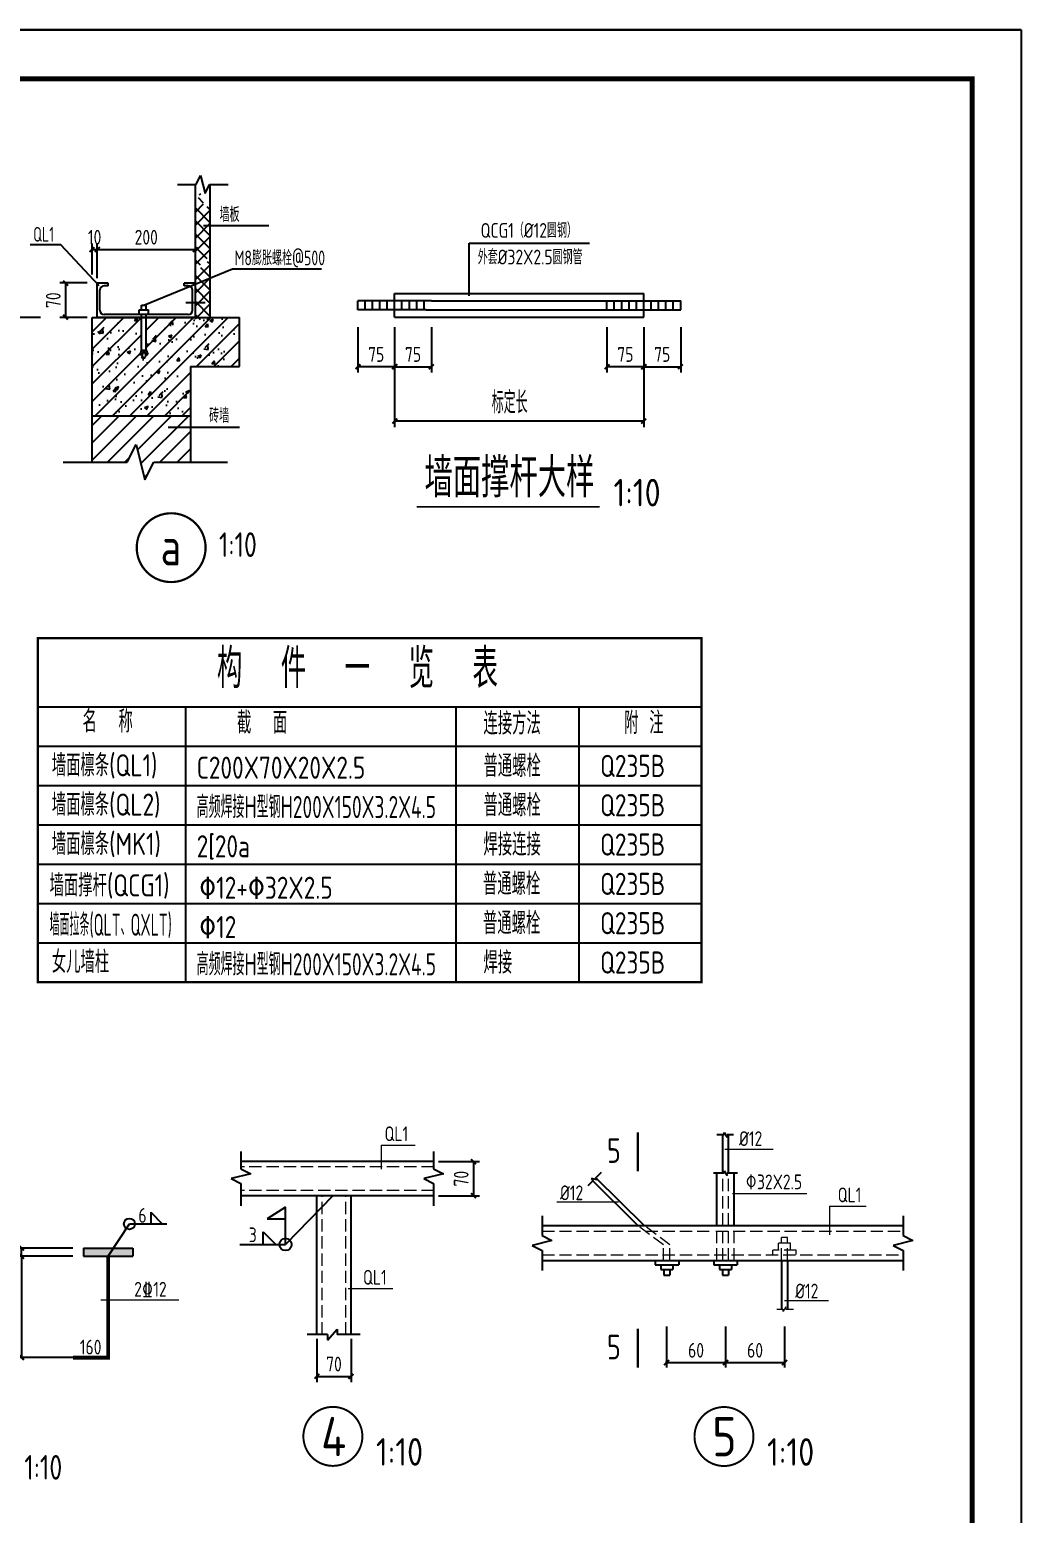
# Model space of a CAD drawing. Header units: millimetres. Extents: x 865974 to 875117, y 41124 to 44891.
# Drawn here: x 870452.8 to 870654.5, y 41415.8 to 41717.6 of the extents above; entities that cross this region are included whole.
import ezdxf

# ---------------------------------------------------------------- set-up
doc = ezdxf.new("R2010")
doc.units = ezdxf.units.MM
doc.header["$LTSCALE"] = 1000
doc.header["$MEASUREMENT"] = 0
doc.linetypes.add('2', pattern=[11.4, 9, -0.9, 0.6, -0.9])
doc.linetypes.add('DASH', pattern=[0.35, 0.25, -0.1])
for name, color, linetype, lineweight in [('1', 4, 'Continuous', 70), ('D3', 62, 'Continuous', 9), ('LZ', 64, 'Continuous', 9), ('数字', 3, 'Continuous', 9)]:
    doc.layers.add(name, color=color, linetype=linetype, lineweight=lineweight)
for name, color, linetype in [('10', 7, 'Continuous'), ('D1', 112, 'Continuous'), ('D2', 6, 'Continuous'), ('DIM', 7, 'Continuous'), ('DRAWING0', 112, 'Continuous'), ('FRAME', 4, 'Continuous'), ('GJ', 6, 'Continuous'), ('PUB_DIM', 3, 'Continuous'), ('THIN', 7, 'Continuous'), ('中文', 7, 'Continuous'), ('文字', 7, 'Continuous'), ('构件表__表格和文字', 7, 'Continuous'), ('标注', 7, 'Continuous'), ('桩', 6, 'Continuous'), ('梁__实线', 4, 'Continuous'), ('独立基础', 2, 'Continuous'), ('轴线', 253, '2')]:
    doc.layers.add(name, color=color, linetype=linetype)
doc.styles.add('GBHZ', font='gbenor.shx', dxfattribs={"width": 0.9, "bigfont": 'gbcbig.shx'})
doc.dimstyles.new('100', dxfattribs={"dimscale": 0, "dimtxt": 3, "dimasz": 0.01, "dimexe": 1, "dimexo": 2, "dimgap": 1, "dimtad": 1, "dimdec": 0, "dimlfac": 100, "dimdsep": 46, "dimtxsty": 'GBHZ', "dimblk": 'JT', "dimcen": -2.5, "dimclrd": 7, "dimclre": 7, "dimclrt": 7, "dimadec": 0, "dimazin": 0, "dimtfac": 1, "dimtdec": 0, "dimtix": 1, "dimtmove": 2, "dimatfit": 3, "dimldrblk": 'JT', "dimfxl": 0, "dimtolj": 1, "dimlwd": -1, "dimlwe": -1, "dimarcsym": 0})
doc.dimstyles.new('Y10', dxfattribs={"dimscale": 0, "dimtxt": 3, "dimasz": 0.01, "dimexe": 1.2, "dimexo": 1, "dimgap": 1, "dimtad": 1, "dimdec": 0, "dimlfac": 10, "dimzin": 0, "dimdsep": 46, "dimtxsty": 'GBHZ', "dimblk1": 'DX', "dimblk2": 'DX', "dimsah": 1, "dimcen": 0.09, "dimdle": 1, "dimadec": 0, "dimazin": 0, "dimtfac": 1, "dimtdec": 0, "dimtix": 1, "dimtmove": 2, "dimatfit": 3, "dimldrblk": 'DX', "dimfxl": 0, "dimtolj": 1, "dimtzin": 0, "dimarcsym": 0})

# ---------------------------------------------------------------- blocks, each defined once
blk = doc.blocks.new('DX')
at = {"color": 0, "linetype": 'ByBlock', "const_width": 40}
blk.add_lwpolyline([(-54, -51), (46, 49)], dxfattribs=at)
blk = doc.blocks.new('*D206')
at = {"layer": 'Defpoints', "color": 0, "transparency": 16777216}
for p in [(870451.1, 41469.7), (870462.52, 41469.7), (870462.52, 41468.1)]:
    blk.add_point(p, dxfattribs=at)
at = {"layer": 'DIM', "color": 0, "lineweight": -2, "transparency": 16777216}
for p, q in [((870461.52, 41469.7), (870449.9, 41469.7)), ((870451.1, 41469.71), (870451.1, 41469.72)), ((870451.1, 41468.1), (870451.1, 41469.7)), ((870461.52, 41468.1), (870449.9, 41468.1)), ((870451.1, 41468.09), (870451.1, 41468.08))]:
    blk.add_line(p, q, dxfattribs=at)
at = {"layer": 'DIM', "color": 0, "lineweight": -2, "transparency": 16777216, "xscale": 0.01, "yscale": 0.01, "zscale": 0.01}
for p, rotation in [((870451.1, 41469.7), 270), ((870451.1, 41468.1), 90)]:
    blk.add_blockref('DX', p, dxfattribs=dict(at, rotation=rotation))
at = {"layer": 'DIM', "color": 0, "transparency": 16777216, "insert": (870448.06, 41472.75), "char_height": 3, "attachment_point": 5, "rotation": 90, "style": 'GBHZ'}
blk.add_mtext('\\A1;10', dxfattribs=at)
blk = doc.blocks.new('*D207')
at = {"layer": 'Defpoints', "color": 0, "transparency": 16777216}
for p in [(870462.52, 41468.1), (870451.1, 41447.45), (870462.52, 41447.45)]:
    blk.add_point(p, dxfattribs=at)
at = {"layer": 'DIM', "color": 0, "lineweight": -2, "transparency": 16777216}
for p, q in [((870461.52, 41468.1), (870449.9, 41468.1)), ((870451.1, 41468.09), (870451.1, 41447.46)), ((870461.52, 41447.45), (870449.9, 41447.45))]:
    blk.add_line(p, q, dxfattribs=at)
at = {"layer": 'DIM', "color": 0, "lineweight": -2, "transparency": 16777216, "xscale": 0.01, "yscale": 0.01, "zscale": 0.01}
for p, rotation in [((870451.1, 41468.1), 90), ((870451.1, 41447.45), 270)]:
    blk.add_blockref('DX', p, dxfattribs=dict(at, rotation=rotation))
at = {"layer": 'DIM', "color": 0, "transparency": 16777216, "insert": (870448.6, 41457.77), "char_height": 3, "attachment_point": 5, "rotation": 90, "style": 'GBHZ'}
blk.add_mtext('\\A1;210', dxfattribs=at)
blk = doc.blocks.new('JT')
at = {"color": 3}
blk.add_line((-20, 0), (20, 0), dxfattribs=at)
at = {"color": 3, "const_width": 40}
blk.add_lwpolyline([(-53, -53), (53, 53)], dxfattribs=at)
blk = doc.blocks.new('*D165')
at = {"layer": 'Defpoints', "color": 0, "linetype": 'ByBlock', "transparency": 16777216}
for p in [(870594.3, 41455.76, 6.02), (870606.31, 41455.76, 6.02), (870606.31, 41446.44)]:
    blk.add_point(p, dxfattribs=at)
at = {"layer": 'DIM', "color": 7, "linetype": 'ByBlock', "transparency": 16777216}
for p, q in [((870594.3, 41453.76), (870594.3, 41445.44)), ((870606.31, 41453.76), (870606.31, 41445.44)), ((870594.31, 41446.44), (870606.3, 41446.44))]:
    blk.add_line(p, q, dxfattribs=at)
at = {"layer": 'DIM', "color": 7, "linetype": 'ByBlock', "transparency": 16777216, "xscale": 0.01, "yscale": 0.01, "zscale": 0.01, "rotation": 180}
blk.add_blockref('JT', (870594.3, 41446.44), dxfattribs=at)
at = {"layer": 'DIM', "color": 7, "linetype": 'ByBlock', "transparency": 16777216, "xscale": 0.01, "yscale": 0.01, "zscale": 0.01}
blk.add_blockref('JT', (870606.31, 41446.44), dxfattribs=at)
at = {"layer": 'DIM', "color": 7, "linetype": 'ByBlock', "transparency": 16777216, "insert": (870600.3, 41448.94), "char_height": 3, "attachment_point": 5, "style": 'GBHZ'}
blk.add_mtext('\\A1;60', dxfattribs=at)
blk = doc.blocks.new('*D166')
at = {"layer": 'Defpoints', "color": 0, "linetype": 'ByBlock', "transparency": 16777216}
for p in [(870582.3, 41455.76, 6.02), (870594.3, 41455.76, 6.02), (870594.3, 41446.44)]:
    blk.add_point(p, dxfattribs=at)
at = {"layer": 'DIM', "color": 7, "linetype": 'ByBlock', "transparency": 16777216}
for p, q in [((870582.3, 41453.76), (870582.3, 41445.44)), ((870594.3, 41453.76), (870594.3, 41445.44)), ((870582.31, 41446.44), (870594.29, 41446.44))]:
    blk.add_line(p, q, dxfattribs=at)
at = {"layer": 'DIM', "color": 7, "linetype": 'ByBlock', "transparency": 16777216, "xscale": 0.01, "yscale": 0.01, "zscale": 0.01, "rotation": 180}
blk.add_blockref('JT', (870582.3, 41446.44), dxfattribs=at)
at = {"layer": 'DIM', "color": 7, "linetype": 'ByBlock', "transparency": 16777216, "xscale": 0.01, "yscale": 0.01, "zscale": 0.01}
blk.add_blockref('JT', (870594.3, 41446.44), dxfattribs=at)
at = {"layer": 'DIM', "color": 7, "linetype": 'ByBlock', "transparency": 16777216, "insert": (870588.3, 41448.94), "char_height": 3, "attachment_point": 5, "style": 'GBHZ'}
blk.add_mtext('\\A1;60', dxfattribs=at)
blk = doc.blocks.new('*D162')
at = {"layer": 'Defpoints', "color": 0, "linetype": 'ByBlock', "transparency": 16777216}
for p in [(870465.47, 41666.07), (870460.06, 41659.07), (870465.47, 41659.07)]:
    blk.add_point(p, dxfattribs=at)
at = {"layer": 'DIM', "color": 0, "linetype": 'ByBlock', "lineweight": -2, "transparency": 16777216}
for p, q in [((870464.47, 41666.07), (870458.86, 41666.07)), ((870460.06, 41666.06), (870460.06, 41659.08)), ((870464.47, 41659.07), (870458.86, 41659.07))]:
    blk.add_line(p, q, dxfattribs=at)
at = {"layer": 'DIM', "color": 0, "linetype": 'ByBlock', "lineweight": -2, "transparency": 16777216, "xscale": 0.01, "yscale": 0.01, "zscale": 0.01}
for p, rotation in [((870460.06, 41666.07), 90), ((870460.06, 41659.07), 270)]:
    blk.add_blockref('DX', p, dxfattribs=dict(at, rotation=rotation))
at = {"layer": 'DIM', "color": 0, "linetype": 'ByBlock', "transparency": 16777216, "insert": (870457.56, 41662.57), "char_height": 3, "attachment_point": 5, "rotation": 90, "style": 'GBHZ'}
blk.add_mtext('\\A1;70', dxfattribs=at)
blk = doc.blocks.new('*D163')
at = {"layer": 'Defpoints', "color": 0, "linetype": 'ByBlock', "transparency": 16777216}
for p in [(870466.47, 41672.88), (870465.47, 41666.8), (870466.47, 41666.07)]:
    blk.add_point(p, dxfattribs=at)
at = {"layer": 'DIM', "color": 0, "linetype": 'ByBlock', "lineweight": -2, "transparency": 16777216}
for p, q in [((870465.47, 41667.8), (870465.47, 41674.08)), ((870466.47, 41667.07), (870466.47, 41674.08)), ((870465.46, 41672.88), (870465.45, 41672.88)), ((870465.47, 41672.88), (870466.47, 41672.88)), ((870466.48, 41672.88), (870466.49, 41672.88))]:
    blk.add_line(p, q, dxfattribs=at)
at = {"layer": 'DIM', "color": 0, "linetype": 'ByBlock', "lineweight": -2, "transparency": 16777216, "xscale": 0.01, "yscale": 0.01, "zscale": 0.01}
blk.add_blockref('DX', (870465.47, 41672.88), dxfattribs=at)
at = {"layer": 'DIM', "color": 0, "linetype": 'ByBlock', "lineweight": -2, "transparency": 16777216, "xscale": 0.01, "yscale": 0.01, "zscale": 0.01, "rotation": 180}
blk.add_blockref('DX', (870466.47, 41672.88), dxfattribs=at)
at = {"layer": 'DIM', "color": 0, "linetype": 'ByBlock', "transparency": 16777216, "insert": (870465.97, 41675.38), "char_height": 3, "attachment_point": 5, "style": 'GBHZ'}
blk.add_mtext('\\A1;10', dxfattribs=at)
blk = doc.blocks.new('*D164')
at = {"layer": 'Defpoints', "color": 0, "linetype": 'ByBlock', "transparency": 16777216}
for p in [(870486.47, 41672.88), (870466.47, 41666.07), (870486.47, 41666.07)]:
    blk.add_point(p, dxfattribs=at)
at = {"layer": 'DIM', "color": 0, "linetype": 'ByBlock', "lineweight": -2, "transparency": 16777216}
for p, q in [((870466.47, 41667.07), (870466.47, 41674.08)), ((870486.47, 41667.07), (870486.47, 41674.08)), ((870466.48, 41672.88), (870486.46, 41672.88))]:
    blk.add_line(p, q, dxfattribs=at)
at = {"layer": 'DIM', "color": 0, "linetype": 'ByBlock', "lineweight": -2, "transparency": 16777216, "xscale": 0.01, "yscale": 0.01, "zscale": 0.01, "rotation": 180}
blk.add_blockref('DX', (870466.47, 41672.88), dxfattribs=at)
at = {"layer": 'DIM', "color": 0, "linetype": 'ByBlock', "lineweight": -2, "transparency": 16777216, "xscale": 0.01, "yscale": 0.01, "zscale": 0.01}
blk.add_blockref('DX', (870486.47, 41672.88), dxfattribs=at)
at = {"layer": 'DIM', "color": 0, "linetype": 'ByBlock', "transparency": 16777216, "insert": (870476.47, 41675.38), "char_height": 3, "attachment_point": 5, "style": 'GBHZ'}
blk.add_mtext('\\A1;200', dxfattribs=at)
blk = doc.blocks.new('*D405')
at = {"layer": 'Defpoints', "color": 0, "linetype": 'ByBlock', "transparency": 16777216}
for p in [(870534.93, 41487.36), (870534.93, 41480.36), (870543.03, 41480.36)]:
    blk.add_point(p, dxfattribs=at)
at = {"layer": 'DIM', "color": 0, "linetype": 'ByBlock', "lineweight": -2, "transparency": 16777216}
for p, q in [((870535.93, 41487.36), (870544.23, 41487.36)), ((870543.03, 41487.35), (870543.03, 41480.37)), ((870535.93, 41480.36), (870544.23, 41480.36))]:
    blk.add_line(p, q, dxfattribs=at)
at = {"layer": 'DIM', "color": 0, "linetype": 'ByBlock', "lineweight": -2, "transparency": 16777216, "xscale": 0.01, "yscale": 0.01, "zscale": 0.01}
for p, rotation in [((870543.03, 41487.36), 90), ((870543.03, 41480.36), 270)]:
    blk.add_blockref('DX', p, dxfattribs=dict(at, rotation=rotation))
at = {"layer": 'DIM', "color": 0, "linetype": 'ByBlock', "transparency": 16777216, "insert": (870540.53, 41483.86), "char_height": 3, "attachment_point": 5, "rotation": 90, "style": 'GBHZ'}
blk.add_mtext('\\A1;70', dxfattribs=at)
blk = doc.blocks.new('*D406')
at = {"layer": 'Defpoints', "color": 0, "linetype": 'ByBlock', "transparency": 16777216}
for p in [(870511.15, 41452.24, -5), (870518.15, 41452.24, -5), (870518.15, 41443.64)]:
    blk.add_point(p, dxfattribs=at)
at = {"layer": 'DIM', "color": 0, "linetype": 'ByBlock', "lineweight": -2, "transparency": 16777216}
for p, q in [((870511.15, 41451.24), (870511.15, 41442.44)), ((870518.15, 41451.24), (870518.15, 41442.44)), ((870511.16, 41443.64), (870518.14, 41443.64))]:
    blk.add_line(p, q, dxfattribs=at)
at = {"layer": 'DIM', "color": 0, "linetype": 'ByBlock', "lineweight": -2, "transparency": 16777216, "xscale": 0.01, "yscale": 0.01, "zscale": 0.01, "rotation": 180}
blk.add_blockref('DX', (870511.15, 41443.64), dxfattribs=at)
at = {"layer": 'DIM', "color": 0, "linetype": 'ByBlock', "lineweight": -2, "transparency": 16777216, "xscale": 0.01, "yscale": 0.01, "zscale": 0.01}
blk.add_blockref('DX', (870518.15, 41443.64), dxfattribs=at)
at = {"layer": 'DIM', "color": 0, "linetype": 'ByBlock', "transparency": 16777216, "insert": (870514.65, 41446.14), "char_height": 3, "attachment_point": 5, "style": 'GBHZ'}
blk.add_mtext('\\A1;70', dxfattribs=at)
blk = doc.blocks.new('*D502')
at = {"layer": 'Defpoints', "color": 0, "linetype": 'ByBlock', "transparency": 16777216}
for p in [(870526.99, 41655.83), (870577.67, 41658.05), (870526.99, 41637.97)]:
    blk.add_point(p, dxfattribs=at)
at = {"layer": 'DIM', "color": 0, "linetype": 'ByBlock', "lineweight": -2, "transparency": 16777216}
for p, q in [((870577.67, 41657.05), (870577.67, 41636.77)), ((870526.99, 41654.83), (870526.99, 41636.77)), ((870577.66, 41637.97), (870527, 41637.97))]:
    blk.add_line(p, q, dxfattribs=at)
at = {"layer": 'DIM', "color": 0, "linetype": 'ByBlock', "lineweight": -2, "transparency": 16777216, "xscale": 0.01, "yscale": 0.01, "zscale": 0.01, "rotation": 180}
blk.add_blockref('DX', (870526.99, 41637.97), dxfattribs=at)
at = {"layer": 'DIM', "color": 0, "linetype": 'ByBlock', "lineweight": -2, "transparency": 16777216, "xscale": 0.01, "yscale": 0.01, "zscale": 0.01}
blk.add_blockref('DX', (870577.67, 41637.97), dxfattribs=at)
blk = doc.blocks.new('*D503')
at = {"layer": 'Defpoints', "color": 0, "linetype": 'ByBlock', "transparency": 16777216}
for p in [(870526.99, 41658.05), (870534.49, 41658.05), (870534.49, 41649.03)]:
    blk.add_point(p, dxfattribs=at)
at = {"layer": 'DIM', "color": 0, "linetype": 'ByBlock', "lineweight": -2, "transparency": 16777216}
for p, q in [((870526.99, 41657.05), (870526.99, 41647.83)), ((870534.49, 41657.05), (870534.49, 41647.83)), ((870527, 41649.03), (870534.48, 41649.03))]:
    blk.add_line(p, q, dxfattribs=at)
at = {"layer": 'DIM', "color": 0, "linetype": 'ByBlock', "lineweight": -2, "transparency": 16777216, "xscale": 0.01, "yscale": 0.01, "zscale": 0.01, "rotation": 180}
blk.add_blockref('DX', (870526.99, 41649.03), dxfattribs=at)
at = {"layer": 'DIM', "color": 0, "linetype": 'ByBlock', "lineweight": -2, "transparency": 16777216, "xscale": 0.01, "yscale": 0.01, "zscale": 0.01}
blk.add_blockref('DX', (870534.49, 41649.03), dxfattribs=at)
at = {"layer": 'DIM', "color": 0, "linetype": 'ByBlock', "transparency": 16777216, "insert": (870530.74, 41651.53), "char_height": 3, "attachment_point": 5, "style": 'GBHZ'}
blk.add_mtext('\\A1;75', dxfattribs=at)
blk = doc.blocks.new('*D504')
at = {"layer": 'Defpoints', "color": 0, "linetype": 'ByBlock', "transparency": 16777216}
for p in [(870519.49, 41658.05), (870526.99, 41658.05), (870519.49, 41649.03)]:
    blk.add_point(p, dxfattribs=at)
at = {"layer": 'DIM', "color": 0, "linetype": 'ByBlock', "lineweight": -2, "transparency": 16777216}
for p, q in [((870519.49, 41657.05), (870519.49, 41647.83)), ((870526.99, 41657.05), (870526.99, 41647.83)), ((870526.98, 41649.03), (870519.5, 41649.03))]:
    blk.add_line(p, q, dxfattribs=at)
at = {"layer": 'DIM', "color": 0, "linetype": 'ByBlock', "lineweight": -2, "transparency": 16777216, "xscale": 0.01, "yscale": 0.01, "zscale": 0.01, "rotation": 180}
blk.add_blockref('DX', (870519.49, 41649.03), dxfattribs=at)
at = {"layer": 'DIM', "color": 0, "linetype": 'ByBlock', "lineweight": -2, "transparency": 16777216, "xscale": 0.01, "yscale": 0.01, "zscale": 0.01}
blk.add_blockref('DX', (870526.99, 41649.03), dxfattribs=at)
at = {"layer": 'DIM', "color": 0, "linetype": 'ByBlock', "transparency": 16777216, "insert": (870523.24, 41651.53), "char_height": 3, "attachment_point": 5, "style": 'GBHZ'}
blk.add_mtext('\\A1;75', dxfattribs=at)
blk = doc.blocks.new('*D505')
at = {"layer": 'Defpoints', "color": 0, "linetype": 'ByBlock', "transparency": 16777216}
for p in [(870570.17, 41658.05), (870577.67, 41658.05), (870570.17, 41649.03)]:
    blk.add_point(p, dxfattribs=at)
at = {"layer": 'DIM', "color": 0, "linetype": 'ByBlock', "lineweight": -2, "transparency": 16777216}
for p, q in [((870570.17, 41657.05), (870570.17, 41647.83)), ((870577.67, 41657.05), (870577.67, 41647.83)), ((870577.66, 41649.03), (870570.18, 41649.03))]:
    blk.add_line(p, q, dxfattribs=at)
at = {"layer": 'DIM', "color": 0, "linetype": 'ByBlock', "lineweight": -2, "transparency": 16777216, "xscale": 0.01, "yscale": 0.01, "zscale": 0.01, "rotation": 180}
blk.add_blockref('DX', (870570.17, 41649.03), dxfattribs=at)
at = {"layer": 'DIM', "color": 0, "linetype": 'ByBlock', "lineweight": -2, "transparency": 16777216, "xscale": 0.01, "yscale": 0.01, "zscale": 0.01}
blk.add_blockref('DX', (870577.67, 41649.03), dxfattribs=at)
at = {"layer": 'DIM', "color": 0, "linetype": 'ByBlock', "transparency": 16777216, "insert": (870573.92, 41651.53), "char_height": 3, "attachment_point": 5, "style": 'GBHZ'}
blk.add_mtext('\\A1;75', dxfattribs=at)
blk = doc.blocks.new('*D506')
at = {"layer": 'Defpoints', "color": 0, "linetype": 'ByBlock', "transparency": 16777216}
for p in [(870577.67, 41658.05), (870585.17, 41658.05), (870585.17, 41649.03)]:
    blk.add_point(p, dxfattribs=at)
at = {"layer": 'DIM', "color": 0, "linetype": 'ByBlock', "lineweight": -2, "transparency": 16777216}
for p, q in [((870577.67, 41657.05), (870577.67, 41647.83)), ((870585.17, 41657.05), (870585.17, 41647.83)), ((870577.68, 41649.03), (870585.16, 41649.03))]:
    blk.add_line(p, q, dxfattribs=at)
at = {"layer": 'DIM', "color": 0, "linetype": 'ByBlock', "lineweight": -2, "transparency": 16777216, "xscale": 0.01, "yscale": 0.01, "zscale": 0.01, "rotation": 180}
blk.add_blockref('DX', (870577.67, 41649.03), dxfattribs=at)
at = {"layer": 'DIM', "color": 0, "linetype": 'ByBlock', "lineweight": -2, "transparency": 16777216, "xscale": 0.01, "yscale": 0.01, "zscale": 0.01}
blk.add_blockref('DX', (870585.17, 41649.03), dxfattribs=at)
at = {"layer": 'DIM', "color": 0, "linetype": 'ByBlock', "transparency": 16777216, "insert": (870581.42, 41651.53), "char_height": 3, "attachment_point": 5, "style": 'GBHZ'}
blk.add_mtext('\\A1;75', dxfattribs=at)

msp = doc.modelspace()

# ---------------------------------------------------------------- hatches: boundary and pattern name
at = {"layer": 'DIM', "linetype": 'ByBlock'}
h = msp.add_hatch(dxfattribs=at)
h.set_pattern_fill('ANSI37', color=256, scale=15, style=0)
h.set_pattern_definition([(45, (471038.2778, 185579.3612), (-1.325825215, 1.325825215), []), (135, (471038.2778, 185579.3612), (-1.325825215, -1.325825215), [])])
h.paths.add_polyline_path([(870489.465, 41682.679), (870489.336, 41682.679), (870488.436, 41680.879), (870487.536, 41684.479), (870486.636, 41682.679), (870486.465, 41682.679), (870486.465, 41668.787), (870489.465, 41671.498)])
h = msp.add_hatch(dxfattribs=at)
h.set_pattern_fill('ANSI37', color=256, scale=15, style=0)
h.set_pattern_definition([(45, (471038.2778, 185578.8612), (-1.325825215, 1.325825215), []), (135, (471038.2778, 185578.8612), (-1.325825215, -1.325825215), [])])
h.paths.add_polyline_path([(870489.465, 41670.998), (870486.465, 41668.287), (870486.465, 41658.569), (870489.465, 41658.569)])
h = msp.add_hatch(dxfattribs=at)
h.set_pattern_fill('ANSI31', color=256, scale=20, style=0)
h.set_pattern_definition([(45, (999.4278, 0), (-1.767766953, 1.767766953), [])])
h.paths.add_polyline_path([(870485.465, 41649.069), (870495.461, 41649.069), (870495.461, 41659.069), (870476.446, 41659.069), (870476.446, 41652.384), (870476.771, 41651.49), (870476.29, 41651.49), (870476.29, 41651.093), (870475.965, 41650.811), (870475.64, 41651.093), (870475.64, 41651.49), (870475.159, 41651.49), (870475.484, 41652.384), (870475.484, 41659.069), (870466.465, 41659.069), (870465.465, 41659.069), (870465.465, 41639.068), (870485.465, 41639.068)])
h = msp.add_hatch(dxfattribs=at)
h.set_pattern_fill('ANSI31', color=256, scale=20, style=0)
h.set_pattern_definition([(45, (1230.4557, 441.8034), (-1.767766953, 1.767766953), [])])
h.paths.add_polyline_path([(870485.465, 41639.068), (870465.465, 41639.068), (870465.465, 41629.626), (870472.603, 41629.626), (870474.403, 41633.226), (870476.203, 41626.026), (870478.003, 41629.626), (870485.465, 41629.626)])
at = {"layer": '标注'}
h = msp.add_hatch(dxfattribs=at)
h.set_pattern_fill('AR-CONC', color=256)
h.set_pattern_definition([(50, (999.428, 0), (7.172601826, -0.62752135), [0.75, -8.25]), (355, (999.428, 0), (-1.387513336, 7.52192134), [0.6, -6.6]), (100.4514445, (1000.0255, -0.052), (5.78508847, 6.89439991), [0.63740192, -7.01142112]), (46.1842, (999.428, 2), (10.67241331, -1.65519281), [1.125, -12.375]), (96.6356355, (1000.317, 1.862), (9.34661946, 9.74118601), [0.95610342, -10.5171376]), (351.184164, (999.428, 2), (9.34661945, 9.741186), [0.9, -9.90000001]), (21, (1000.428, 1.5), (5.96907052, -4.026188907), [0.75, -8.25]), (326, (1000.428, 1.5), (2.43315332, 7.25150045), [0.6, -6.6]), (71.4514447, (1000.925, 1.1645), (8.40222377, 3.22531153), [0.6374019, -7.01142112]), (37.5, (999.4278, 0), (0.121598553, 3.328938538), [0, -6.52, 0, -6.7, 0, -6.625]), (7.5, (999.4278, 0), (2.630695374, 3.944117119), [0, -3.82, 0, -6.37, 0, -2.525]), (327.5, (997.1978, 0), (5.338224362, -0.225548717), [0, -2.5, 0, -7.8, 0, -10.35]), (317.5, (996.198, 0), (5.831861693, 1.001049823), [0, -3.25, 0, -5.18, 0, -7.35])])
h.paths.add_polyline_path([(870485.465, 41649.069), (870495.461, 41649.069), (870495.461, 41659.069), (870476.446, 41659.069), (870476.446, 41652.384), (870476.771, 41651.49), (870476.29, 41651.49), (870476.29, 41651.093), (870475.965, 41650.811), (870475.64, 41651.093), (870475.64, 41651.49), (870475.159, 41651.49), (870475.484, 41652.384), (870475.484, 41659.069), (870466.465, 41659.069), (870465.465, 41659.069), (870465.465, 41639.068), (870485.465, 41639.068)])

# ---------------------------------------------------------------- linework, layer by layer
at = {"color": 0}
for p, q in [((870654.459, 41717.604), (869813.459, 41717.604)), ((869813.459, 41717.604), (870654.459, 41717.604)), ((870654.459, 41717.604), (870654.459, 41123.604))]:
    msp.add_line(p, q, dxfattribs=at)
at = {"color": 0, "const_width": 1}
msp.add_lwpolyline([(870644.459, 41133.604), (869838.459, 41133.604), (869838.459, 41707.604), (870644.459, 41707.604)], close=True, dxfattribs=at)
at = {"linetype": 'ByBlock', "ltscale": 0.5, "const_width": 0.4, "elevation": -5}
msp.add_lwpolyline([(870508.428, 41431.425, 1), (870520.428, 41431.425, 1)], format="xyb", close=True, dxfattribs=at)
at = {"linetype": 'ByBlock', "ltscale": 0.5, "const_width": 0.4}
msp.add_lwpolyline([(870587.98, 41431.4, 1), (870599.98, 41431.4, 1)], format="xyb", close=True, dxfattribs=at)
at = {"layer": '1', "color": 2, "const_width": 0.48, "elevation": -6.024}
for points in [[(870576.442, 41485.366), (870576.442, 41493.288)], [(870576.442, 41445.396), (870576.442, 41453.318)]]:
    msp.add_lwpolyline(points, dxfattribs=at)
at = {"layer": '10', "const_width": 0.45}
msp.add_lwpolyline([(870488.536, 41612.225, 1), (870474.536, 41612.225, 1), (870488.536, 41612.225, 1)], format="xyb", close=True, dxfattribs=at)
at = {"layer": 'D1'}
for p, q in [((870454.961, 41659.069), (870447.166, 41659.069)), ((870513.341, 41452.139, -5), (870509.229, 41452.139, -5)), ((870513.341, 41451.014, -5), (870515.322, 41453.263, -5)), ((870513.341, 41452.139, -5), (870513.341, 41451.014, -5)), ((870515.322, 41453.263, -5), (870515.322, 41452.139, -5)), ((870519.974, 41452.139, -5), (870515.322, 41452.139, -5))]:
    msp.add_line(p, q, dxfattribs=at)
at = {"layer": 'D1', "color": 251}
for p, q in [((870594.035, 41492.79), (870592.514, 41492.79)), ((870594.035, 41492.79), (870594.035, 41493.258)), ((870594.035, 41493.258), (870594.62, 41492.322)), ((870595.907, 41492.79), (870594.62, 41492.79)), ((870594.62, 41492.322), (870594.62, 41492.79)), ((870568.219, 41483.593), (870567.007, 41483.866)), ((870567.007, 41483.866), (870567.381, 41483.496)), ((870567.844, 41483.963), (870569.048, 41485.179)), ((870567.844, 41483.963), (870568.219, 41483.593)), ((870594.035, 41485), (870591.847, 41485)), ((870594.035, 41485.468), (870594.62, 41484.532)), ((870594.035, 41485), (870594.035, 41485.468)), ((870596.762, 41485), (870594.62, 41485)), ((870594.62, 41484.532), (870594.62, 41485)), ((870566.363, 41482.467), (870567.381, 41483.496))]:
    msp.add_line(p, q, dxfattribs=at)
at = {"layer": 'D2'}
for p, q in [((870468.719, 41666.067), (870466.465, 41666.067)), ((870466.465, 41659.069), (870466.465, 41666.067)), ((870468.719, 41665.504), (870467.937, 41665.504)), ((870468.719, 41665.504), (870468.719, 41666.067)), ((870486.465, 41666.067), (870484.211, 41666.067)), ((870484.211, 41665.504), (870484.211, 41666.067)), ((870485, 41665.504), (870484.211, 41665.504)), ((870486.465, 41659.069), (870486.465, 41666.067)), ((870467.035, 41660.534), (870467.035, 41664.603)), ((870485.902, 41660.534), (870485.902, 41664.603)), ((870486.465, 41659.069), (870466.465, 41659.069)), ((870485, 41659.633), (870467.937, 41659.633)), ((870475.004, 41659.633), (870475.004, 41660.594)), ((870475.004, 41660.594), (870476.927, 41660.594)), ((870475.484, 41660.594), (870475.484, 41661.556)), ((870475.484, 41661.556), (870476.446, 41661.556)), ((870475.484, 41652.384), (870475.484, 41659.633)), ((870476.446, 41660.594), (870476.446, 41661.556)), ((870476.446, 41652.384), (870476.446, 41659.633)), ((870476.927, 41659.633), (870476.927, 41660.594)), ((870475.484, 41652.384), (870475.159, 41651.49)), ((870475.159, 41651.49), (870475.64, 41651.49)), ((870475.484, 41652.384), (870476.446, 41652.384)), ((870475.965, 41652.384), (870475.64, 41651.49)), ((870475.64, 41651.49), (870475.64, 41651.093)), ((870475.64, 41651.093), (870475.965, 41650.811)), ((870475.965, 41652.384), (870476.29, 41651.49)), ((870476.29, 41651.093), (870475.965, 41650.811)), ((870476.29, 41651.49), (870476.771, 41651.49)), ((870476.29, 41651.49), (870476.29, 41651.093)), ((870476.446, 41652.384), (870476.771, 41651.49)), ((870593.72, 41485), (870593.72, 41492.801)), ((870594.89, 41485), (870594.89, 41492.801)), ((870534.929, 41487.358), (870495.711, 41487.358)), ((870577.777, 41474.317), (870567.938, 41484.058)), ((870592.549, 41474.317), (870592.549, 41485)), ((870596.06, 41474.317), (870596.06, 41485)), ((870576.461, 41474.317), (870567.287, 41483.4)), ((870534.929, 41480.36), (870495.711, 41480.36)), ((870511.152, 41452.139), (870511.152, 41480.36)), ((870518.15, 41452.139), (870518.15, 41480.36)), ((870556.996, 41474.317), (870592.316, 41474.317)), ((870592.316, 41474.317), (870630.413, 41474.317)), ((870556.996, 41467.205), (870627.365, 41467.205)), ((870556.996, 41467.205), (870630.413, 41467.205)), ((870579.957, 41467.205), (870579.957, 41466.303)), ((870579.957, 41466.303), (870584.765, 41466.303)), ((870581.159, 41466.303), (870581.159, 41465.401)), ((870583.563, 41466.303), (870583.563, 41465.401)), ((870584.765, 41467.205), (870584.765, 41466.303)), ((870591.885, 41467.205), (870591.885, 41466.303)), ((870591.885, 41466.303), (870596.693, 41466.303)), ((870593.087, 41466.303), (870593.087, 41465.401)), ((870595.491, 41466.303), (870595.491, 41465.401)), ((870596.693, 41467.205), (870596.693, 41466.303)), ((870605.688, 41467.205), (870605.688, 41457.288)), ((870606.89, 41467.205), (870606.89, 41457.288)), ((870581.159, 41465.401), (870583.563, 41465.401)), ((870581.76, 41465.401), (870581.76, 41464.199)), ((870581.76, 41464.199), (870582.962, 41464.199)), ((870582.962, 41465.401), (870582.962, 41464.199)), ((870593.087, 41465.401), (870595.491, 41465.401)), ((870593.688, 41465.401), (870593.688, 41464.199)), ((870593.688, 41464.199), (870594.89, 41464.199)), ((870594.89, 41465.401), (870594.89, 41464.199))]:
    msp.add_line(p, q, dxfattribs=at)
for centre, start, end in [((870467.937, 41664.603), 90, 180), ((870485, 41664.603), 0, 90), ((870467.937, 41660.534), 180, 270), ((870485, 41660.534), 270, 0)]:
    msp.add_arc(centre, 0.902, start, end, dxfattribs=at)
at = {"layer": 'D3'}
for p, q in [((870524.242, 41490.697), (870531.159, 41490.697)), ((870524.242, 41490.697), (870524.242, 41485.783)), ((870517.517, 41461.505), (870526.638, 41461.505)), ((870604.703, 41457.288), (870605.99, 41457.288)), ((870606.575, 41457.756), (870605.99, 41456.82)), ((870605.99, 41456.82), (870605.99, 41457.288)), ((870606.575, 41457.288), (870606.575, 41457.756)), ((870606.575, 41457.288), (870608.096, 41457.288))]:
    msp.add_line(p, q, dxfattribs=at)
at = {"layer": 'D3', "color": 251}
for p, q in [((870604.014, 41489.764), (870594.178, 41489.764)), ((870595.682, 41480.827), (870610.857, 41480.827)), ((870572.525, 41479.092), (870560.009, 41479.092)), ((870615.471, 41478.264, -6.024), (870615.471, 41472.448, -6.024)), ((870615.471, 41478.264, -6.024), (870622.933, 41478.264, -6.024)), ((870615.244, 41458.986), (870606.268, 41458.986))]:
    msp.add_line(p, q, dxfattribs=at)
at = {"layer": 'DIM', "linetype": 'ByBlock'}
for p, q in [((870486.465, 41659.069), (870486.465, 41686.104)), ((870489.465, 41659.069), (870489.465, 41686.104)), ((870488.094, 41677.768), (870501.43, 41677.768)), ((870459.069, 41673.828), (870452.873, 41673.828)), ((870466.89, 41665.508), (870459.069, 41673.828)), ((870475.965, 41661.556), (870493.99, 41668.969)), ((870493.99, 41668.969), (870512.121, 41668.969)), ((870480.961, 41636.764), (870495.443, 41636.764))]:
    msp.add_line(p, q, dxfattribs=at)
at = {"layer": 'DIM', "color": 0, "linetype": 'Continuous'}
for p, q in [((870542.134, 41674.185), (870566.643, 41674.185)), ((870542.134, 41663.477), (870542.134, 41674.185))]:
    msp.add_line(p, q, dxfattribs=at)
at = {"layer": 'DIM', "linetype": 'ByBlock', "const_width": 0.4}
msp.add_lwpolyline([(870488.492, 41662.068), (870484.454, 41662.068)], dxfattribs=at)
at = {"layer": 'DRAWING0'}
for p, q in [((870504.803, 41478.043, 5), (870501.046, 41475.671, 5)), ((870514.424, 41480.357), (870504.803, 41470.481, 5)), ((870504.803, 41470.481, 5), (870504.803, 41478.043, 5)), ((870501.046, 41475.671, 5), (870504.803, 41475.671, 5)), ((870500.238, 41470.481, 5), (870500.238, 41473.05, 5)), ((870500.238, 41473.05, 5), (870502.807, 41470.481, 5)), ((870495.497, 41470.481, 5), (870504.803, 41470.481, 5))]:
    msp.add_line(p, q, dxfattribs=at)
msp.add_circle((870504.803, 41470.481, 5), 1.238, dxfattribs=at)
msp.add_solid([(870504.803, 41475.671, 5), (870504.803, 41478.043, 5), (870501.046, 41475.671, 5), (870504.803, 41475.671, 5)], dxfattribs=at)
at = {"layer": 'FRAME', "color": 4}
for p, q in [((870519.487, 41660.616), (870519.487, 41662.416)), ((870534.487, 41662.416), (870519.487, 41662.416)), ((870520.987, 41660.616), (870520.987, 41662.416)), ((870522.487, 41660.616), (870522.487, 41662.416)), ((870523.987, 41660.616), (870523.987, 41662.416)), ((870525.487, 41660.616), (870525.487, 41662.416)), ((870526.987, 41663.916), (870577.674, 41663.916)), ((870526.987, 41659.116), (870526.987, 41663.916)), ((870528.487, 41660.616), (870528.487, 41662.416)), ((870529.987, 41660.616), (870529.987, 41662.416)), ((870531.487, 41660.616), (870531.487, 41662.416)), ((870532.987, 41660.616), (870532.987, 41662.416)), ((870534.487, 41662.416), (870571.455, 41662.416)), ((870570.174, 41660.616), (870570.174, 41662.416)), ((870571.455, 41662.416), (870585.174, 41662.416)), ((870571.674, 41660.616), (870571.674, 41662.416)), ((870573.174, 41660.616), (870573.174, 41662.416)), ((870574.674, 41660.616), (870574.674, 41662.416)), ((870576.174, 41660.616), (870576.174, 41662.416)), ((870577.674, 41659.116), (870577.674, 41663.916)), ((870579.174, 41660.616), (870579.174, 41662.416)), ((870580.674, 41660.616), (870580.674, 41662.416)), ((870582.174, 41660.616), (870582.174, 41662.416)), ((870583.674, 41660.616), (870583.674, 41662.416)), ((870585.174, 41660.616), (870585.174, 41662.416)), ((870533.429, 41660.616), (870519.487, 41660.616)), ((870526.987, 41659.116), (870577.674, 41659.116)), ((870533.429, 41660.616), (870570.174, 41660.616)), ((870570.174, 41660.616), (870585.174, 41660.616))]:
    msp.add_line(p, q, dxfattribs=at)
at = {"layer": 'GJ'}
for p, q in [((870463.721, 41469.698), (870473.721, 41469.698)), ((870463.721, 41469.698), (870463.721, 41468.098)), ((870473.721, 41469.698), (870473.721, 41468.098)), ((870463.721, 41468.098), (870473.721, 41468.098))]:
    msp.add_line(p, q, dxfattribs=at)
at = {"layer": 'GJ', "const_width": 0.8}
msp.add_lwpolyline([(870468.721, 41468.098), (870468.721, 41447.445), (870461.572, 41447.445)], dxfattribs=at)
at = {"layer": 'LZ', "linetype": 'DASH', "ltscale": 0.01}
for p, q in [((870534.929, 41486.288), (870495.711, 41486.288)), ((870534.929, 41481.43), (870495.711, 41481.43)), ((870512.222, 41452.139), (870512.222, 41480.36)), ((870517.08, 41452.139), (870517.08, 41480.36))]:
    msp.add_line(p, q, dxfattribs=at)
at = {"layer": 'LZ', "color": 251, "linetype": 'DASH', "ltscale": 0.01}
for p, q in [((870593.72, 41474.317), (870593.72, 41485)), ((870594.89, 41474.317), (870594.89, 41485)), ((870556.996, 41473.146), (870591.146, 41473.146)), ((870581.646, 41470.373), (870576.461, 41474.317)), ((870582.962, 41470.373), (870577.777, 41474.317)), ((870592.316, 41473.146), (870630.413, 41473.146)), ((870592.549, 41467.205), (870592.549, 41474.317)), ((870593.72, 41467.205), (870593.72, 41474.274)), ((870594.89, 41467.205), (870594.89, 41474.218)), ((870596.06, 41467.205), (870596.06, 41474.218)), ((870605.688, 41467.205), (870605.688, 41471.913)), ((870606.89, 41471.913), (870605.688, 41471.913)), ((870606.89, 41467.205), (870606.89, 41471.913)), ((870581.646, 41467.205), (870581.646, 41470.373)), ((870582.962, 41467.205), (870582.962, 41470.373)), ((870608.693, 41469.309), (870603.885, 41469.309)), ((870603.885, 41468.407), (870603.885, 41469.309)), ((870605.087, 41469.309), (870605.087, 41470.711)), ((870607.491, 41470.711), (870605.087, 41470.711)), ((870607.491, 41469.309), (870607.491, 41470.711)), ((870608.693, 41468.407), (870608.693, 41469.309)), ((870556.996, 41468.375), (870630.413, 41468.375))]:
    msp.add_line(p, q, dxfattribs=at)
at = {"layer": 'LZ'}
msp.add_line((870467.221, 41459.227), (870483.071, 41459.227), dxfattribs=at)
at = {"layer": 'THIN', "linetype": 'ByBlock'}
for p, q in [((870482.842, 41686.104), (870486.636, 41686.104)), ((870486.636, 41686.104), (870487.536, 41687.904)), ((870487.536, 41687.904), (870488.436, 41684.304)), ((870488.436, 41684.304), (870489.336, 41686.104)), ((870489.336, 41686.104), (870493.129, 41686.104)), ((870472.603, 41629.626), (870474.403, 41633.226)), ((870474.403, 41633.226), (870476.203, 41626.026)), ((870459.572, 41629.626), (870472.603, 41629.626)), ((870476.203, 41626.026), (870478.003, 41629.626)), ((870478.003, 41629.626), (870492.963, 41629.625)), ((870495.711, 41489.358), (870495.711, 41485.859)), ((870534.929, 41489.358), (870534.929, 41485.859)), ((870497.711, 41484.859), (870493.711, 41483.859)), ((870493.711, 41483.859), (870495.711, 41482.859)), ((870495.711, 41485.859), (870497.711, 41484.859)), ((870536.929, 41484.859), (870532.929, 41483.859)), ((870532.929, 41483.859), (870534.929, 41482.859)), ((870534.929, 41485.859), (870536.929, 41484.859)), ((870495.711, 41482.859), (870495.711, 41478.36)), ((870534.929, 41482.859), (870534.929, 41478.36)), ((870556.996, 41476.317), (870556.996, 41472.261)), ((870630.413, 41476.317), (870630.413, 41472.261)), ((870556.996, 41472.261), (870558.996, 41471.261)), ((870630.413, 41472.261), (870632.413, 41471.261)), ((870558.996, 41471.261), (870554.996, 41470.261)), ((870554.996, 41470.261), (870556.996, 41469.261)), ((870556.996, 41469.261), (870556.996, 41465.205)), ((870632.413, 41471.261), (870628.413, 41470.261)), ((870628.413, 41470.261), (870630.413, 41469.261)), ((870630.413, 41469.261), (870630.413, 41465.205))]:
    msp.add_line(p, q, dxfattribs=at)
at = {"layer": '文字', "color": 6, "const_width": 0.32}
msp.add_lwpolyline([(870531.46, 41620.512), (870568.714, 41620.512)], dxfattribs=at)
at = {"layer": '构件表__表格和文字'}
for p, q in [((870454.431, 41579.835), (870589.431, 41579.835)), ((870484.431, 41579.835), (870484.431, 41523.835)), ((870539.431, 41579.835), (870539.431, 41523.835)), ((870564.431, 41579.835), (870564.431, 41523.835)), ((870454.431, 41571.835), (870589.431, 41571.835)), ((870454.431, 41571.835), (870589.431, 41571.835)), ((870454.431, 41563.835), (870589.431, 41563.835)), ((870454.431, 41563.835), (870589.431, 41563.835)), ((870454.431, 41555.835), (870589.431, 41555.835)), ((870454.431, 41547.835), (870589.431, 41547.835)), ((870454.431, 41539.835), (870589.431, 41539.835)), ((870454.431, 41531.835), (870589.431, 41531.835)), ((870454.431, 41523.835), (870589.431, 41523.835)), ((870454.431, 41523.835), (870589.431, 41523.835)), ((870454.431, 41523.835), (870589.431, 41523.835)), ((870454.431, 41523.835), (870589.431, 41523.835)), ((870454.431, 41523.835), (870589.431, 41523.835)), ((870454.431, 41523.835), (870589.431, 41523.835)), ((870454.431, 41523.835), (870589.431, 41523.835)), ((870454.431, 41523.835), (870589.431, 41523.835)), ((870454.431, 41523.835), (870589.431, 41523.835))]:
    msp.add_line(p, q, dxfattribs=at)
at = {"layer": '构件表__表格和文字', "const_width": 0.48}
msp.add_lwpolyline([(870589.431, 41593.835), (870589.431, 41523.835), (870454.431, 41523.835), (870454.431, 41593.835), (870589.431, 41593.835)], dxfattribs=at)
at = {"layer": '桩'}
for p, q in [((870468.721, 41468.098), (870473.057, 41474.664)), ((870473.057, 41474.664), (870480.689, 41474.664)), ((870477.371, 41477.008), (870477.371, 41474.664)), ((870477.371, 41477.008), (870479.715, 41474.664))]:
    msp.add_line(p, q, dxfattribs=at)
msp.add_circle((870473.057, 41474.664), 1.118, dxfattribs=at)
at = {"layer": '梁__实线'}
msp.add_solid([(870463.721, 41468.098), (870463.721, 41469.698), (870473.721, 41468.098), (870473.721, 41469.698)], dxfattribs=at)
at = {"layer": '独立基础'}
for p, q in [((870465.465, 41629.626), (870465.465, 41659.069)), ((870465.465, 41659.069), (870495.461, 41659.069)), ((870495.461, 41649.069), (870495.461, 41659.069)), ((870485.465, 41649.069), (870485.465, 41629.625)), ((870485.465, 41649.069), (870495.461, 41649.069)), ((870465.465, 41639.068), (870485.465, 41639.068))]:
    msp.add_line(p, q, dxfattribs=at)

# ---------------------------------------------------------------- texts
at = {"style": 'GBHZ', "width": 0.9}
for s, p in [('6', (870474.874, 41474.882)), ('2%%13212', (870474.02, 41459.864)), ('160', (870462.964, 41448.095))]:
    msp.add_text(s, height=3, dxfattribs=at).set_placement(p)
at = {"layer": '10', "style": 'GBHZ', "width": 0.9}
msp.add_text('a', height=7.7, dxfattribs=at).set_placement((870479.398, 41608.606))
at = {"layer": 'DIM', "linetype": 'ByBlock', "style": 'GBHZ', "width": 0.75}
msp.add_text('标定长', height=4.5, dxfattribs=at).set_placement((870546.745, 41639.523))
at = {"layer": 'DRAWING0', "style": 'GBHZ', "width": 0.9}
msp.add_text('3', height=3, dxfattribs=at).set_placement((870497.328, 41470.928, 5))
at = {"layer": 'PUB_DIM', "style": 'GBHZ', "width": 0.9}
for p in [(870570.198, 41487.071, -6.024), (870570.198, 41447.101, -6.024)]:
    msp.add_text('5', height=5, dxfattribs=at).set_placement(p)
at = {"layer": '中文', "style": 'GBHZ', "width": 0.9}
for p in [(870491.26, 41610.337, -0.009), (870451.673, 41422.625, -0.009)]:
    msp.add_text('1:10', height=5, dxfattribs=at).set_placement(p)
at = {"layer": '数字', "style": 'GBHZ', "width": 0.9}
for s, p in [('QCG1（%%C12圆钢）', (870544.479, 41675.262)), ('外套%%C32X2.5圆钢管', (870543.9, 41669.846)), ('QL1', (870524.937, 41491.486)), ('%%C12', (870597.056, 41490.496)), ('%%13032X2.5', (870598.379, 41481.704)), ('%%C12', (870560.635, 41479.478)), ('QL1', (870617.11, 41479.053, -6.024)), ('QL1', (870520.554, 41462.294)), ('%%C12', (870608.463, 41459.492))]:
    msp.add_text(s, height=3, dxfattribs=at).set_placement(p)
at = {"layer": '文字', "color": 6, "style": 'GBHZ'}
for s, height, p in [('墙面撑杆大样', 8, (870533.067, 41622.464)), ('1:10', 5.6, (870571.507, 41620.625)), ('4', 8, (870512.033, 41427.392, -5)), ('5', 8, (870591.585, 41427.367)), ('1:10', 5.6, (870523.195, 41425.473, -5.009)), ('1:10', 5.6, (870602.747, 41425.448, -0.009))]:
    msp.add_text(s, height=height, dxfattribs=at).set_placement(p)
at = {"layer": '构件表__表格和文字', "style": 'GBHZ'}
for s, height, width, p in [('构  件  一  览  表', 8, 0.9, (870490.844, 41583.666)), ('名  称', 4.5, 0.9, (870463.51, 41574.621)), ('截  面', 4.5, 0.9, (870494.924, 41574.367)), ('连接方法', 4.5, 0.9, (870545.055, 41574.204)), ('附 注', 4.5, 0.9, (870573.668, 41574.326)), ('墙面檩条(QL1)', 4.5, 0.9, (870457.263, 41565.708)), ('C200X70X20X2.5', 4.5, 0.9, (870486.727, 41565.22)), ('普通螺栓', 4.5, 0.9, (870545.059, 41565.581)), ('Q235B', 4.5, 0.9, (870568.773, 41565.581)), ('墙面檩条(QL2)', 4.5, 0.9, (870457.263, 41557.708)), ('高频焊接H型钢H200X150X3.2X4.5', 4.5, 0.75, (870486.727, 41557.22)), ('普通螺栓', 4.5, 0.9, (870545.059, 41557.581)), ('Q235B', 4.5, 0.9, (870568.773, 41557.581)), ('墙面檩条(MK1)', 4.5, 0.9, (870457.263, 41549.708)), ('2[20a', 4.5, 0.9, (870486.727, 41549.22)), ('焊接连接', 4.5, 0.9, (870545.059, 41549.581)), ('Q235B', 4.5, 0.9, (870568.773, 41549.581)), ('墙面撑杆(QCG1)', 4.5, 0.9, (870456.814, 41541.273)), ('%%13012+%%13032X2.5', 4.5, 0.9, (870487.227, 41540.786)), ('普通螺栓', 4.5, 0.9, (870544.945, 41541.581)), ('Q235B', 4.5, 0.9, (870568.773, 41541.581)), ('墙面拉条(QLT、QXLT)', 4.5, 0.6, (870456.814, 41533.273)), ('普通螺栓', 4.5, 0.9, (870544.945, 41533.581)), ('Q235B', 4.5, 0.9, (870568.773, 41533.581)), ('%%13012', 4.5, 0.9, (870487.227, 41532.786)), ('女儿墙柱', 4.5, 0.9, (870457.263, 41525.708)), ('高频焊接H型钢H200X150X3.2X4.5', 4.5, 0.75, (870486.727, 41525.22)), ('焊接', 4.5, 0.9, (870545.059, 41525.581)), ('Q235B', 4.5, 0.9, (870568.773, 41525.581))]:
    msp.add_text(s, height=height, dxfattribs=dict(at, width=width)).set_placement(p)
at = {"layer": '轴线', "color": 61, "linetype": 'ByBlock', "style": 'GBHZ', "width": 0.8}
for s, p in [('墙板', (870491.367, 41678.504)), ('QL1', (870453.465, 41674.473)), ('M8膨胀螺栓@500', (870494.434, 41669.67)), ('砖墙', (870489.256, 41637.596))]:
    msp.add_text(s, height=3, dxfattribs=at).set_placement(p)

# ---------------------------------------------------------------- dimensions: what is measured, and where the dimension line sits
at = {"layer": 'DIM', "color": 6, "linetype": 'ByBlock'}
for base, p1, p2, picture, middle in [((870466.465, 41672.877), (870465.465, 41666.796), (870466.465, 41666.067), '*D163', (870465.965, 41675.377)), ((870486.465, 41672.877), (870466.465, 41666.067), (870486.465, 41666.067), '*D164', (870476.465, 41675.377))]:
    dim = msp.add_linear_dim(base=base, p1=p1, p2=p2, dimstyle='Y10', override={"dimscale": 1}, dxfattribs=at)
    dim.commit()
    dim.dimension.update_dxf_attribs({"geometry": picture, "text_midpoint": middle})
dim = msp.add_linear_dim(base=(870460.059, 41659.069), p1=(870465.465, 41666.067), p2=(870465.465, 41659.069), angle=90, dimstyle='Y10', override={"dimscale": 1}, dxfattribs=at)
dim.commit()
dim.dimension.update_dxf_attribs({"geometry": '*D162', "text_midpoint": (870457.559, 41662.568)})
at = {"layer": 'DIM', "linetype": 'ByBlock'}
for base, p1, p2, picture, middle in [((870519.487, 41649.031), (870526.987, 41658.047), (870519.487, 41658.047), '*D504', (870523.237, 41651.531)), ((870534.487, 41649.031), (870526.987, 41658.047), (870534.487, 41658.047), '*D503', (870530.737, 41651.531)), ((870570.174, 41649.031), (870577.674, 41658.047), (870570.174, 41658.047), '*D505', (870573.924, 41651.531)), ((870585.174, 41649.031), (870577.674, 41658.047), (870585.174, 41658.047), '*D506', (870581.424, 41651.531)), ((870518.15, 41443.64, 5), (870511.152, 41452.238), (870518.15, 41452.238), '*D406', (870514.651, 41446.14, 5))]:
    dim = msp.add_linear_dim(base=base, p1=p1, p2=p2, dimstyle='Y10', override={"dimscale": 1}, dxfattribs=at)
    dim.commit()
    dim.dimension.update_dxf_attribs({"geometry": picture, "text_midpoint": middle})
dim = msp.add_linear_dim(base=(870526.987, 41637.972), p1=(870577.674, 41658.047), p2=(870526.987, 41655.831), text=' ', dimstyle='Y10', override={"dimscale": 1}, dxfattribs=at)
dim.commit()
dim.dimension.update_dxf_attribs({"geometry": '*D502', "text_midpoint": (870552.33, 41637.972)})
dim = msp.add_linear_dim(base=(870543.029, 41480.36), p1=(870534.929, 41487.358), p2=(870534.929, 41480.36), angle=270, dimstyle='Y10', override={"dimscale": 1}, dxfattribs=at)
dim.commit()
dim.dimension.update_dxf_attribs({"geometry": '*D405', "text_midpoint": (870540.529, 41483.859)})
at = {"layer": 'DIM'}
dim = msp.add_linear_dim(base=(870451.097, 41469.698), p1=(870462.523, 41468.098), p2=(870462.523, 41469.698), angle=270, text='10', dimstyle='Y10', override={"dimscale": 1}, dxfattribs=at)
dim.commit()
dim.dimension.update_dxf_attribs({"geometry": '*D206', "text_midpoint": (870448.064, 41472.745), "dimtype": 160})
dim = msp.add_linear_dim(base=(870451.097, 41447.445), p1=(870462.523, 41468.098), p2=(870462.523, 41447.445), angle=90, text='210', dimstyle='Y10', override={"dimscale": 1}, dxfattribs=at)
dim.commit()
dim.dimension.update_dxf_attribs({"geometry": '*D207', "text_midpoint": (870448.597, 41457.772)})
at = {"layer": 'DIM', "color": 4, "linetype": 'ByBlock'}
for base, p1, p2, picture, middle in [((870594.305, 41446.442, -6.024), (870582.304, 41455.764), (870594.305, 41455.764), '*D166', (870588.304, 41448.942, -6.024)), ((870606.305, 41446.442, -6.024), (870594.305, 41455.764), (870606.305, 41455.764), '*D165', (870600.305, 41448.942, -6.024))]:
    dim = msp.add_linear_dim(base=base, p1=p1, p2=p2, dimstyle='100', override={"dimscale": 1, "dimlfac": 5}, dxfattribs=at)
    dim.commit()
    dim.dimension.update_dxf_attribs({"geometry": picture, "text_midpoint": middle})

doc.saveas('drawing.dxf')
